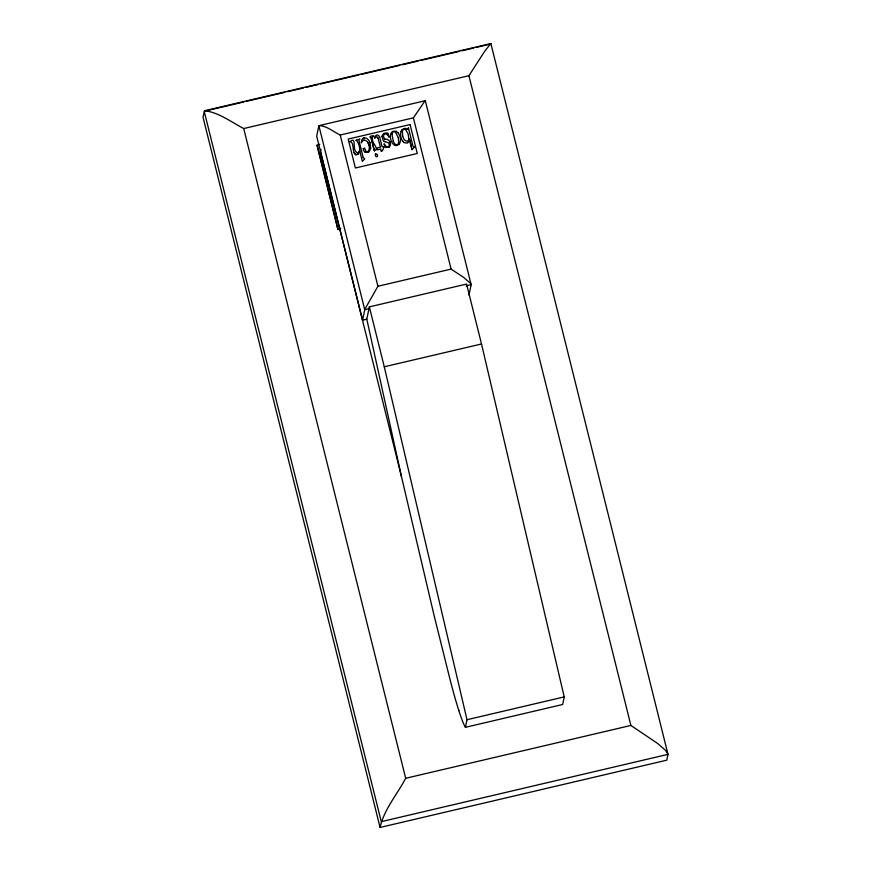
<?xml version="1.0" encoding="UTF-8"?>
<svg xmlns="http://www.w3.org/2000/svg" width="871" height="871" viewBox="0 0 871 871"><rect width="100%" height="100%" fill="white"/><g stroke="black" fill="none" stroke-linecap="round" stroke-linejoin="round"><path stroke-width="1.31" d="M381.901 136.301L383.36 140.83L389.01 143.051L389.293 146.176M402.13 129.648L405.026 128.483A4.747 4.66 11.7 0 1 408.02 129.518L408.357 127.71L412.985 146.328L414.444 147.21L413.605 146.622M370.698 148.299L370.023 142.692M392.048 134.417L392.952 131.761L395.118 131.673M409.152 140.394L409.403 139.022L412.037 149.681L414.444 147.188M375.314 154.973L375.684 153.938M359.767 150.977L358.264 154.287M377.546 156.312L377.339 154.483L375.684 153.971M363.261 148.538L363.49 150.52L365.003 152.087M381.901 136.322L383.403 133.655L386.506 132.925L388.128 133.296L389.108 137.237L387.225 134.515M319.755 144.292L317.011 145.501L337.948 229.465L340.561 228.855M321.029 149.311L320.517 151.815L401.368 476.165L434.324 616.45L449.088 675.667A67.056 5.368 76.8 0 0 458.396 709.212L459.801 713.545A67.056 5.368 76.8 0 0 465.43 727.307L562.655 704.497L564.223 696.909L481.511 343.98L466.573 284.055L369.348 306.875L366.8 319.167L401.368 476.165M358.275 154.254L355.891 154.842C351.416 152.207 354.867 142.561 350.033 141.581M337.948 229.465L317.142 144.902M356.326 140.253C358.395 142.213 361.911 150.52 357.872 152.839C351.002 151.478 357.6 135.517 350.033 141.603M363.163 157.509L358.95 140.536L359.843 138.99L355.891 140.264M359.821 150.966L362.336 161.364L364.753 158.849L363.174 157.477M371.057 137.531L374.378 150.835C380.344 148.44 370.023 142.43 372.799 136.812C376.849 134.472 366.484 136.627 371.057 137.531L374.378 150.868M389.337 147.025L385.232 147.493L384.067 143.824L386.147 146.448L388.216 147.155M366.8 319.167L362.554 320.169L364.927 309.085L377.916 286.254L451.102 269.085L463.568 277.326L470.612 283.456L471.146 284.697L469.001 295.062M412.027 149.703L409.403 139.022M380.083 827.45C384.089 809.257 397.154 794.526 405.69 778.293L630.898 725.445L657.638 743.475L665.553 750.367L668.003 754.351L666.805 760.165L380.083 827.45L202.997 117.084L204.685 110.715L490.874 43.55L668.003 754.351L381.28 821.636L204.195 111.27L243.836 101.972M465.43 727.307L466.998 719.718L384.285 366.789L369.348 306.875M370.698 148.266L369.369 151.412M401.019 131.51C399.571 135.713 402.141 145.022 407.748 142.692M408.935 139.719L408.085 133.764L405.331 129.224M409.163 140.373L407.748 142.724M401.008 131.543L402.141 129.627M398.951 144.466C401.651 141.113 400.573 136.028 398.091 132.871M362.184 141.178C360.79 145.969 361.019 139.698 362.848 138.543C365.94 136.29 369.141 139.893 370.012 142.713M363.251 148.56L364.568 148.081L365.254 149.779M362.554 320.169L316.696 136.181L318.862 125.685C326.364 125.522 333.462 131.826 340.213 135.016L413.398 117.846L425.255 100.481L471.146 284.697L466.203 285.862M204.685 110.715C218.926 112.49 231.196 122.038 243.717 128.549L468.925 75.701L484.973 50.866L490.874 43.55M408.935 139.698L408.357 140.59C405.494 142.681 403.131 138.511 402.718 136.137M389.304 146.154L388.205 147.177M399.626 143.552C391.798 152.273 385.134 128.494 396.229 131.401M397.731 144.717L398.689 142.343L398.297 137.52M389.326 147.057C392.44 143.846 389.217 138.413 384.938 139.12M362.184 141.2L362.924 140.514M368.607 152.066L369.38 151.38M377.285 156.704L375.989 156.649L375.314 154.94M384.862 133.437L383.338 135.789L384.34 138.75M397.132 145.022L397.742 144.695M362.837 138.565L364.176 137.912M367.529 151.968C371.166 149.213 369.054 139.97 364.002 140.133M368.618 152.033L365.003 152.055M362.924 140.547L364.013 140.1M246.482 101.352L284.795 92.359M287.441 91.738L303.293 88.015M305.939 87.394L317.828 84.607M320.474 83.986L358.787 74.993M361.432 74.373L399.756 65.379M402.391 64.759L418.254 61.046M420.889 60.426L459.213 51.433M461.848 50.812L473.748 48.014M476.383 47.404L489.6 44.301M425.277 100.709L318.862 125.685L364.731 309.673L368.977 308.672M338.068 228.866L340.692 228.246M384.285 366.789L481.511 343.98M466.998 719.718L564.223 696.909M403.894 128.647L405.026 128.505A4.747 4.66 11.7 0 1 408.031 129.485M384.851 133.47L387.214 134.537M397.143 144.989L394.901 144.074L393.246 141.233M367.54 151.935L366.114 151.5L365.265 149.758M356.881 152.73L357.883 152.817M395.369 145.435L396.283 145.577M384.285 141.505L385.254 141.81M377.459 137.259L376.141 136.834L374.661 138.293L375.096 136.257L376.838 134.94L378.537 135.375L379.658 136.987M396.24 131.369L398.091 132.893M384.351 138.729L384.938 139.153M395.118 131.652L398.287 137.542M355.891 154.809L354.181 152.675M402.522 140.775L403.24 141.744M377.47 137.226L378.014 138.075M368.085 142.942L368.945 145.348M389.958 141.592L390.393 142.811M378.025 138.043L380.42 147.177L377.339 147.928L377.176 149.899L380.91 148.995C380.224 156.453 386.55 144.281 382.064 146.818L379.669 136.965M393.235 141.254L392.048 134.384M458.625 709.919L458.799 710.584M468.925 75.701L630.898 725.445M413.398 117.846L451.102 269.085M340.213 135.016L377.916 286.254M243.717 128.549L405.69 778.293M402.707 136.159L402.348 131.358L403.36 129.322A1.894 1.862 11.7 0 1 405.331 129.246M410.056 124.553L348.182 139.077L355.39 167.994L417.263 153.47L410.056 124.553"/></g></svg>
